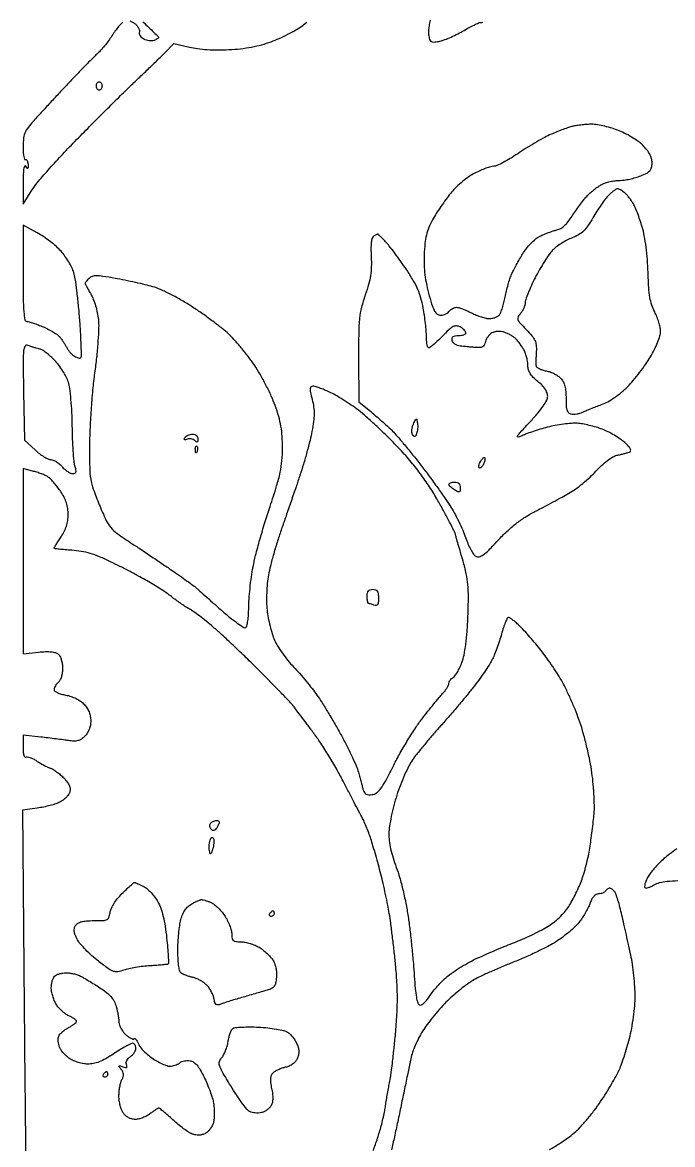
# Model space of a CAD drawing. Extents: x 0 to 102, y 0 to 135.
# Drawn here: x -0.02 to 19.48, y 63.88 to 97.54 of the extents above; entities that cross this region are included whole.
import ezdxf

# ---------------------------------------------------------------- set-up
doc = ezdxf.new("R2010")
doc.units = 0
doc.header["$MEASUREMENT"] = 0

msp = doc.modelspace()

# ---------------------------------------------------------------- linework, layer by layer
for points in [[(2.991815, 97.55049, 0.023385), (2.893444, 97.451959, 0.023355), (2.788161, 97.324686, 0.02049), (2.690236, 97.182603, -0.014226), (2.58851, 97.030975, -0.01172), (2.471739, 96.875056, -0.011891), (2.357722, 96.736919, -0.030656), (2.267236, 96.644552, 0.011955), (2.15893, 96.54196, 0.002257), (1.966584, 96.3491, 0.002411), (1.743966, 96.12168, 0.002209), (1.516918, 95.885405, 0.001623), (1.269171, 95.623604, 0.001041), (0.98323, 95.3182, 0.001046), (0.704497, 95.017992, 0.00196), (0.480568, 94.773885, 0.009401), (0.193351, 94.446139, 0.058894), (0.070905, 94.260519, 0.085348), (0.01655, 94.081767, 0.031239), (0, 93.817142, 0.014741), (0.004765, 93.655556, 0.028116), (0.019692, 93.526524, 0.034393), (0.04101, 93.43947, 0.487831), (0.067038, 93.429846, -0.276063), (0.093584, 93.430241, -0.133105), (0.118443, 93.405227, -0.07408), (0.137807, 93.355266, -0.036687), (0.147893, 93.287856, -0.009607), (0.153287, 93.191585, -0.225766), (0.142762, 93.167189, -0.438046), (0.12405, 93.169186, -0.018728), (0.08215, 93.230267, 0.520642), (0.048546, 93.231845, 0.125311), (0.021848, 93.170144, 0.031815), (0.006015, 93.004749, 0.007443), (0.001295, 92.726187), (0, 92.096274), (0.262215, 92.509744, -0.032889), (0.425148, 92.732775, -0.006425), (0.74936, 93.11033, -0.006797), (1.139597, 93.54118, -0.006248), (1.552365, 93.973673, -0.0018), (1.995438, 94.423207, -0.001431), (2.476947, 94.905465, -0.001446), (2.925822, 95.349896, -0.00363), (3.256395, 95.670616, 0.000985), (3.537008, 95.94, 0.000939), (3.821073, 96.214805, 0.00093), (4.071124, 96.458521, 0.003347), (4.229295, 96.615345), (4.5261, 96.91359), (4.9914, 96.802464, 0.027969), (5.228928, 96.759607, 0.014877), (5.526523, 96.7319, 0.014106), (5.851763, 96.720553, 0.014279), (6.1758, 96.727648, 0.015907), (6.52289, 96.756265, 0.018184), (6.85218, 96.806179, 0.019136), (7.160543, 96.876778, 0.022794), (7.4448, 96.967493, 0.017348), (7.681925, 97.064739, 0.01245), (7.939974, 97.189002, 0.012597), (8.17998, 97.319765, 0.02632), (8.358298, 97.435751, 0.015396), (8.511093, 97.554362, 0.012064)], [(3.593887, 97.559994, -0.004307), (3.772855, 97.393576, -0.006739), (3.923644, 97.247017, -0.002428), (4.050397, 97.11922, -0.196584), (4.0608, 97.093782, -0.210808), (4.052668, 97.075352, -0.035567), (4.021723, 97.050904, -0.033607), (3.978719, 97.025688, -0.02419), (3.927771, 97.003255, -0.081757), (3.86455, 96.990225, -0.042688), (3.78399, 96.99387, -0.040975), (3.699842, 97.012021, -0.049301), (3.62511, 97.042992, -0.056973), (3.563318, 97.085741, -0.069836), (3.517477, 97.138825, -0.083351), (3.493871, 97.193655, -0.152832), (3.496909, 97.241748, 0.147463), (3.500723, 97.293472, 0.061404), (3.477017, 97.36009, 0.053436), (3.431957, 97.430188, 0.046189), (3.371008, 97.492995, 0.052259), (3.296433, 97.544418, 0.048521), (3.210973, 97.58078, 0.051948)], [(12.210741, 97.607953, 0.021052), (12.178321, 97.445026, 0.021518), (12.161121, 97.291122, 0.048881), (12.16456, 97.174249, 0.031569), (12.191234, 97.035719, 0.186456), (12.233507, 96.976757, 0.163641), (12.307859, 96.95732, 0.023045), (12.467501, 96.975727, 0.045316), (12.602098, 97.010302, 0.015467), (12.790069, 97.083847, 0.015232), (12.993684, 97.178301, 0.016989), (13.18374, 97.281828, -0.008711), (13.36089, 97.382162, -0.011554), (13.525637, 97.466846, -0.009), (13.665121, 97.531441, -0.1043), (13.723724, 97.5438, 0.096966), (13.787226, 97.556232, 0.004443)], [(10.503011, 63.703477, 0.004421), (10.566734, 63.880402, 0.004374), (10.632351, 64.073155, 0.005424), (10.68989, 64.2537, 0.010236), (10.743001, 64.440364, 0.007249), (10.795255, 64.651849, 0.00732), (10.839302, 64.855412, 0.01534), (10.866348, 65.0151, -0.005995), (10.889916, 65.172015, -0.003178), (10.922689, 65.365926, -0.003162), (10.958723, 65.563824, -0.004894), (10.992589, 65.7342, 0.017582), (11.029441, 65.947793, 0.003717), (11.077812, 66.32287, 0.003888), (11.12731, 66.758864, 0.003681), (11.170991, 67.203584, 0.008513), (11.213443, 67.779965, 0.013916), (11.227483, 68.269646, 0.014487), (11.214103, 68.745046, 0.010317), (11.172719, 69.276284, 0.003157), (11.128896, 69.693337, 0.002689), (11.07752, 70.132778, 0.00271), (11.02645, 70.532171, 0.007665), (10.985018, 70.8102, 0.007846), (10.938705, 71.066235, 0.004054), (10.873185, 71.384951, 0.004028), (10.800507, 71.711625, 0.006094), (10.731511, 71.9946, 0.003578), (10.65909, 72.268486, 0.002738), (10.576117, 72.566972, 0.002768), (10.495353, 72.845582, 0.006537), (10.431298, 73.0521, 0.01085), (10.36834, 73.232642, 0.008544), (10.292618, 73.425398, 0.008653), (10.21607, 73.60214, 0.021044), (10.151983, 73.7289, -0.005817), (10.072619, 73.874678, -0.001084), (9.930657, 74.144233, -0.001161), (9.766116, 74.460092, -0.001061), (9.597971, 74.7864, 0.011476), (9.406163, 75.140325, 0.007472), (9.169313, 75.540397, 0.007514), (8.926408, 75.923987, 0.014185), (8.717242, 76.2246, 0.001332), (8.525376, 76.482873, 0.001427), (8.336491, 76.734224, 0.00135), (8.172994, 76.949291, 0.006734), (8.0793, 77.068489, 0.019799), (7.96964, 77.193713, 0.002252), (7.70959, 77.465503, 0.002721), (7.39686, 77.78591, 0.002211), (7.058314, 78.125989, 0.003551), (6.695408, 78.482233, 0.003065), (6.309332, 78.851319, 0.003086), (5.955144, 79.181679, 0.008949), (5.704714, 79.404234, 0.007113), (5.497081, 79.577146, 0.007497), (5.28818, 79.741019, 0.00722), (5.104022, 79.876921, 0.033269), (4.9914, 79.946716, -0.019641), (4.889715, 80.005963, -0.007845), (4.755049, 80.09468, -0.007749), (4.612657, 80.194991, -0.009682), (4.4838, 80.29266, 0.015369), (4.337643, 80.400847, 0.006755), (4.137998, 80.535378, 0.006678), (3.922215, 80.672501, 0.008899), (3.7224, 80.790906, 0.005913), (3.499358, 80.914299, 0.002773), (3.208076, 81.068896, 0.002747), (2.900944, 81.227584, 0.003856), (2.624909, 81.365618, 0.015323), (2.296481, 81.514394, 0.026823), (2.015216, 81.614225, 0.029889), (1.747421, 81.67627, 0.026087), (1.461659, 81.709496, -0.005042), (1.258036, 81.724525, -0.00835), (1.086599, 81.741805, -0.002781), (0.941403, 81.759713, -0.377121), (0.9306, 81.771999, -0.137306), (0.936094, 81.791626, -0.002552), (0.992728, 81.88381, -0.006061), (1.061045, 81.990831, -0.003992), (1.1421, 82.112349, 0.033543), (1.235508, 82.272074, 0.03897), (1.301464, 82.435209, 0.039637), (1.340494, 82.60413, 0.036977), (1.3536, 82.7811, 0.03752), (1.340094, 82.960833, 0.041018), (1.299872, 83.131082, 0.039603), (1.230848, 83.297504, 0.030988), (1.131234, 83.465863, 0.012714), (1.036033, 83.598749, 0.012587), (0.93389, 83.727079, 0.012536), (0.838964, 83.834766, 0.046672), (0.771684, 83.89497, 0.047731), (0.697608, 83.939502, 0.015893), (0.581606, 83.990489, 0.015656), (0.448772, 84.039131, 0.01721), (0.31725, 84.077705), (0, 84.159009), (0, 81.382317), (0, 78.605625), (0.463717, 78.653485, -0.016629), (0.676751, 78.668334, -0.033826), (0.844415, 78.663086, -0.04392), (0.971411, 78.639096, -0.104943), (1.055917, 78.594714, -0.104064), (1.106471, 78.530993, -0.042346), (1.147597, 78.427628, -0.038607), (1.175157, 78.302534, -0.034933), (1.1844, 78.1704, -0.034983), (1.175204, 78.03912, -0.037914), (1.14779, 77.913984, -0.041317), (1.107121, 77.810375, -0.105752), (1.0575, 77.7474, 0.045366), (1.008945, 77.699039, 0.040609), (0.967877, 77.64097, 0.042893), (0.939659, 77.582353, 0.090979), (0.9306, 77.532977, 0.232322), (0.953651, 77.486044, 0.052703), (1.031369, 77.438138, 0.042976), (1.144242, 77.395499, 0.026987), (1.28196, 77.36451, -0.0381), (1.438596, 77.325592, -0.035508), (1.591396, 77.262662, -0.036913), (1.726993, 77.182216, -0.053586), (1.83186, 77.090921, -0.046251), (1.915778, 76.981665, -0.045822), (1.978483, 76.858514, -0.046196), (2.017306, 76.727002, -0.048721), (2.0304, 76.592946, -0.046277), (2.018357, 76.463109, -0.045924), (1.982637, 76.337353, -0.047339), (1.925994, 76.223926, -0.056972), (1.851878, 76.130678, -0.047841), (1.748113, 76.045074, -0.082776), (1.646677, 75.998676, -0.073373), (1.527231, 75.984595, -0.030687), (1.365428, 75.999277, 0.00497), (1.211067, 76.02133, 0.001825), (0.992634, 76.049514, 0.001809), (0.753757, 76.078571, 0.00217), (0.52875, 76.104126), (0, 76.161855), (0, 75.807535, 0.018632), (0.005352, 75.663968, 0.050208), (0.023092, 75.563544, 0.105931), (0.05064, 75.511429, 0.372708), (0.085177, 75.505857, -0.180809), (0.133327, 75.515408, -0.043552), (0.213505, 75.495022, -0.039163), (0.307331, 75.45376, -0.030262), (0.402427, 75.395049, 0.017042), (0.504134, 75.328482, 0.013647), (0.617868, 75.26364, 0.013868), (0.726465, 75.209412, 0.033734), (0.809955, 75.177226, -0.061037), (0.893405, 75.139716, -0.021522), (1.002788, 75.06689, -0.020993), (1.11732, 74.975701, -0.02311), (1.220026, 74.877966, -0.027136), (1.32684, 74.753627, -0.064317), (1.388099, 74.648352, -0.086146), (1.410396, 74.551681, -0.090785), (1.398126, 74.455012, -0.078005), (1.359699, 74.378039, -0.038183), (1.289304, 74.293619, -0.036688), (1.200972, 74.215191, -0.043899), (1.107034, 74.155641, -0.039639), (0.986395, 74.104918, -0.014876), (0.810478, 74.052608, -0.014628), (0.614677, 74.006757, -0.017224), (0.426882, 73.97523), (-0.018695, 73.916122), (0.032765, 68.027411, 0.000344), (0.055188, 65.648811, 0.000392), (0.080011, 63.371484, 0.000355)], [(19.607079, 72.7544, 0.00906), (19.393187, 72.597932, 0.015949), (19.223132, 72.459967, 0.019136), (19.075026, 72.321507, 0.0162), (18.929175, 72.164436, 0.016505), (18.805544, 72.012479, 0.043206), (18.730443, 71.893647, 0.022653), (18.684021, 71.792945, 0.032577), (18.653004, 71.699822, 0.033995), (18.638599, 71.62428, 0.230418), (18.650665, 71.589335, 0.234219), (18.684695, 71.577859, 0.038785), (18.754359, 71.592884, 0.035606), (18.840009, 71.625234, 0.024626), (18.931853, 71.673231, -0.072421), (19.092541, 71.738572, -0.032827), (19.316682, 71.778432, -0.021836), (19.635129, 71.799703, -0.00683)], [(15.794351, 63.728376, 0.01045), (16.076836, 63.902998, 0.010572), (16.338276, 64.080217, 0.022605), (16.530602, 64.230117, 0.028319), (16.708398, 64.400422, 0.012565), (16.923919, 64.643606, 0.012391), (17.139855, 64.913242, 0.016351), (17.322219, 65.16989, 0.006426), (17.486843, 65.425474, 0.005952), (17.649191, 65.69178, 0.005948), (17.788034, 65.932223, 0.019786), (17.871018, 66.0947, 0.021842), (17.938985, 66.260538, 0.007164), (18.024773, 66.510214, 0.007121), (18.112175, 66.790388, 0.007994), (18.188084, 67.062383, 0.018395), (18.254522, 67.360348, 0.012426), (18.309226, 67.704247, 0.012499), (18.346201, 68.04558, 0.020729), (18.3582, 68.334883, 0.016611), (18.348808, 68.617523, 0.009828), (18.319789, 68.953753, 0.009828), (18.277581, 69.28856, 0.016621), (18.227439, 69.566799, 0.000923), (18.167627, 69.842832, 0.000552), (18.095551, 70.170794, 0.000552), (18.023069, 70.497161, 0.00096), (17.962081, 70.7679, 0.008767), (17.90444, 71.002407, 0.011047), (17.842524, 71.217205, 0.009284), (17.783658, 71.394066, 0.082164), (17.744084, 71.46585, 0.036649), (17.707057, 71.506315, 0.037674), (17.66484, 71.540536, 0.040472), (17.623831, 71.564287, 0.111471), (17.591434, 71.5716, 0.100231), (17.561106, 71.565459, 0.052176), (17.527168, 71.546749, 0.04891), (17.495036, 71.519361, 0.053459), (17.4699, 71.487, -0.107206), (17.438626, 71.454565, -0.051069), (17.387168, 71.427251, -0.047325), (17.325208, 71.40867, -0.049233), (17.261683, 71.4024, 0.123485), (17.189764, 71.384363, 0.082509), (17.122182, 71.332334, 0.065122), (17.062068, 71.248128, 0.038646), (17.012529, 71.134981, -0.029514), (16.961446, 71.012259, -0.014609), (16.883099, 70.862743, -0.014445), (16.792539, 70.711929, -0.02049), (16.702825, 70.58374, -0.033898), (16.589486, 70.454351, -0.014685), (16.422597, 70.297537, -0.014453), (16.234683, 70.140535, -0.018611), (16.052851, 70.007988, -0.025571), (15.827078, 69.872178, -0.008969), (15.489951, 69.699876, -0.008878), (15.111745, 69.523307, -0.010272), (14.745329, 69.369043, 0.005051), (14.386073, 69.22219, 0.005031), (14.029379, 69.067921, 0.004935), (13.720441, 68.926932, 0.019643), (13.535413, 68.831242, 0.02559), (13.377077, 68.730259, 0.010718), (13.174195, 68.579097, 0.010571), (12.963612, 68.407789, 0.013506), (12.777407, 68.240792, 0.017173), (12.593444, 68.054228, 0.010524), (12.389044, 67.822577, 0.010546), (12.196143, 67.584445, 0.018443), (12.048083, 67.378307, 0.017516), (11.924984, 67.177958, 0.01494), (11.809144, 66.958703, 0.015196), (11.715768, 66.752818, 0.040701), (11.666066, 66.599791, 0.005336), (11.623241, 66.410077, 0.000745), (11.539412, 66.016491, 0.000852), (11.441656, 65.550209, 0.000723), (11.339959, 65.0574, -0.001879), (11.237535, 64.566804, -0.002273), (11.137599, 64.107227, -0.001926), (11.050238, 63.721121, -0.015552)]]:
    msp.add_lwpolyline(points, format="xyb")
for points in [[(2.2842, 95.7672, -0.148195), (2.316463, 95.757423, -0.098894), (2.343949, 95.729923, -0.082425), (2.362481, 95.688814, -0.064853), (2.3688, 95.6403, -0.064853), (2.362481, 95.591786, -0.082425), (2.343949, 95.550677, -0.098894), (2.316463, 95.523177, -0.148195), (2.2842, 95.5134, -0.148195), (2.251937, 95.523177, -0.098894), (2.224451, 95.550677, -0.082425), (2.205919, 95.591786, -0.064853), (2.1996, 95.6403, -0.064853), (2.205919, 95.688814, -0.082425), (2.224451, 95.729923, -0.098894), (2.251937, 95.757423, -0.148195)], [(17.022576, 94.48954, 0.014468), (16.883818, 94.481692, 0.00978), (16.726206, 94.465082, 0.009859), (16.574365, 94.443023, 0.019313), (16.4547, 94.41844, 0.021976), (16.329301, 94.381678, 0.008052), (16.15542, 94.319146, 0.007964), (15.967327, 94.244618, 0.009457), (15.792276, 94.1681, 0.01774), (15.597213, 94.069876, 0.00752), (15.342571, 93.925092, 0.007429), (15.075076, 93.76223, 0.009646), (14.835179, 93.6047, -0.013024), (14.612964, 93.460919, -0.016186), (14.398861, 93.339503, -0.014541), (14.215085, 93.249724, -0.106739), (14.12004, 93.2292, 0.070553), (14.030698, 93.21653, 0.016111), (13.885116, 93.169259, 0.016356), (13.719334, 93.103256, 0.015276), (13.554338, 93.025145, 0.03338), (13.379601, 92.920536, 0.019284), (13.18369, 92.773226, 0.019212), (12.997671, 92.609509, 0.030379), (12.85291, 92.454095, 0.01267), (12.719747, 92.283871, 0.007468), (12.568953, 92.074234, 0.007468), (12.424485, 91.860183, 0.012668), (12.310881, 91.676307, 0.027485), (12.192256, 91.444582, 0.038038), (12.113945, 91.224698, 0.03415), (12.0645, 90.978026, 0.017077), (12.034173, 90.661107, 0.019017), (12.026881, 90.347125, 0.022259), (12.044546, 90.049676, 0.021668), (12.089223, 89.748273, 0.016413), (12.163274, 89.4222, 0.010151), (12.254624, 89.100205, 0.042611), (12.329517, 88.91373, 0.079214), (12.40567, 88.80822, 0.160648), (12.495974, 88.762467, 0.075584), (12.56773, 88.762504, 0.053911), (12.645519, 88.783123, 0.053797), (12.717297, 88.819974, 0.074202), (12.771212, 88.868217, -0.04805), (12.821666, 88.918335, -0.041459), (12.883209, 88.960724, -0.043513), (12.946039, 88.989791, -0.086802), (12.999829, 88.9992, -0.075421), (13.066126, 88.989142, -0.014347), (13.181942, 88.949497, -0.015015), (13.31563, 88.894774, -0.013298), (13.4514, 88.83, 0.021893), (13.593386, 88.765232, 0.019628), (13.74571, 88.710502, 0.020079), (13.886354, 88.672254, 0.056403), (13.987571, 88.6608, 0.04934), (14.072822, 88.669233, 0.041825), (14.159834, 88.694329, 0.043753), (14.235764, 88.731181, 0.084895), (14.286811, 88.774942, 0.078117), (14.328416, 88.844853, 0.016375), (14.377151, 88.979137, 0.016797), (14.423825, 89.140356, 0.0152), (14.461326, 89.30979, -0.012061), (14.499815, 89.489013, -0.009716), (14.549535, 89.679676, -0.009846), (14.602368, 89.854037, -0.024709), (14.649573, 89.978198, -0.014656), (14.70697, 90.099477, -0.0056), (14.793663, 90.264968, -0.00554), (14.891871, 90.442695, -0.00677), (14.987782, 90.6066, -0.032258), (15.096292, 90.762691, -0.025515), (15.232346, 90.916884, -0.026164), (15.373937, 91.047335, -0.056552), (15.497715, 91.128284, -0.015693), (15.621983, 91.186001, -0.011312), (15.763921, 91.242825, -0.011443), (15.901482, 91.290759, -0.024182), (16.010498, 91.320233, 0.078419), (16.12524, 91.365031, 0.051063), (16.240345, 91.449091, 0.043104), (16.354132, 91.570786, 0.027764), (16.464853, 91.729149, -0.012324), (16.565987, 91.88375, -0.008705), (16.686812, 92.052511, -0.008793), (16.808028, 92.209879, -0.018278), (16.909055, 92.327303, -0.022009), (17.010903, 92.428007, -0.015645), (17.133264, 92.532004, -0.015837), (17.256525, 92.624064, -0.03211), (17.359949, 92.686853, -0.041901), (17.468935, 92.732633, -0.02281), (17.609001, 92.771142, -0.022577), (17.755978, 92.797515, -0.033112), (17.886987, 92.8062, 0.034752), (18.02572, 92.815854, 0.017746), (18.197773, 92.846175, 0.017544), (18.373666, 92.890155, 0.025134), (18.525688, 92.942286, 0.022175), (18.710347, 93.025849, 0.096109), (18.804853, 93.099336, 0.127649), (18.851026, 93.191527, 0.052647), (18.8658, 93.331446, 0.065275), (18.848837, 93.460827, 0.055054), (18.798763, 93.589652, 0.04731), (18.713508, 93.721129, 0.029279), (18.59085, 93.858641, 0.041625), (18.450788, 93.976778, 0.019727), (18.25284, 94.105913, 0.019397), (18.033874, 94.225477, 0.025964), (17.826276, 94.315481, 0.019524), (17.615787, 94.384799, 0.016454), (17.38822, 94.441982, 0.016769), (17.176944, 94.480372, 0.043471)], [(17.830585, 92.5524, 0.139742), (17.791169, 92.541164, 0.019704), (17.720493, 92.493353, 0.021207), (17.639557, 92.428359, 0.016603), (17.557297, 92.351388, 0.033198), (17.462277, 92.242836, 0.011183), (17.338232, 92.072809, 0.011069), (17.20905, 91.878102, 0.012461), (17.093816, 91.685307, -0.019671), (16.94273, 91.440609, -0.052861), (16.811403, 91.28409, -0.062729), (16.664194, 91.174079, -0.037937), (16.467063, 91.081118, 0.029445), (16.311555, 91.010984, 0.020733), (16.145402, 90.914964, 0.021001), (15.993612, 90.809445, 0.040647), (15.883597, 90.710848, 0.037314), (15.77919, 90.58285, 0.011242), (15.639972, 90.373641, 0.011198), (15.493879, 90.131176, 0.011943), (15.362021, 89.8875, 0.01015), (15.246203, 89.648845, 0.012492), (15.148333, 89.421513, 0.010948), (15.07558, 89.228024, 0.084001), (15.059213, 89.132761, -0.068606), (15.048878, 89.05918, -0.03571), (15.01722, 88.971889, -0.0347), (14.971207, 88.885351, -0.044405), (14.916836, 88.813355, 0.065236), (14.846676, 88.711954, 0.209573), (14.841716, 88.63183, 0.097011), (14.900235, 88.535252, 0.008829), (15.094212, 88.329454, -0.019325), (15.264316, 88.141221, -0.066767), (15.351828, 88.002525, -0.082539), (15.389928, 87.86204, -0.040351), (15.393551, 87.67596, 0.004989), (15.386761, 87.543501, 0.005538), (15.382899, 87.41546, 0.005151), (15.381939, 87.306227, 0.028506), (15.385375, 87.247583, 0.199035), (15.409299, 87.204656, 0.048043), (15.479081, 87.159592, 0.041944), (15.575651, 87.119495, 0.031077), (15.68777, 87.091156, -0.040211), (15.810279, 87.0578, -0.030567), (15.938099, 87.002653, -0.031298), (16.052251, 86.935614, -0.06087), (16.13192, 86.866416, -0.071303), (16.200864, 86.763816, -0.050073), (16.248545, 86.632882, -0.040451), (16.276511, 86.468302, -0.021868), (16.2855, 86.262867, 0.013312), (16.291662, 86.031451, 0.069375), (16.315928, 85.906473, 0.138869), (16.364533, 85.836375, 0.124815), (16.44467, 85.798629, 0.057722), (16.518562, 85.792962, 0.030924), (16.609732, 85.802165, 0.03034), (16.702787, 85.823277, 0.041354), (16.78307, 85.854085, -0.01347), (16.877777, 85.896622, -0.004014), (17.024564, 85.956474, -0.004022), (17.190577, 86.021075, -0.004338), (17.353492, 86.081353, 0.040552), (17.53758, 86.165059, 0.023794), (17.743326, 86.292736, 0.022868), (17.948309, 86.448147, 0.025346), (18.130991, 86.616673, 0.019337), (18.300718, 86.80393, 0.010944), (18.492284, 87.042883, 0.010913), (18.675146, 87.2926, 0.017611), (18.81845, 87.513723, 0.019603), (18.936143, 87.728853, 0.021334), (19.033074, 87.946644, 0.02227), (19.10008, 88.141288, 0.071876), (19.1196, 88.276376, 0.049653), (19.107388, 88.399044, 0.022701), (19.068495, 88.555373, 0.022217), (19.012238, 88.717673, 0.028487), (18.945625, 88.861006, -0.044981), (18.858883, 89.064971, -0.036457), (18.802504, 89.296035, -0.02571), (18.767437, 89.59954, -0.00869), (18.746862, 90.044153, 0.012439), (18.726342, 90.425633, 0.012463), (18.686883, 90.805373, 0.013156), (18.633484, 91.14763, 0.027331), (18.570391, 91.4103, 0.010676), (18.502771, 91.620148, 0.010092), (18.425052, 91.830921, 0.0101), (18.348735, 92.014674, 0.034406), (18.288623, 92.1294, 0.018355), (18.229457, 92.218125, 0.014448), (18.159198, 92.309836, 0.014685), (18.088867, 92.391334, 0.034596), (18.0307, 92.44665, 0.025069), (17.97645, 92.487125, 0.026184), (17.919183, 92.521336, 0.027038), (17.866872, 92.545458, 0.094787)], [(0.427531, 91.230469), (0, 91.46316), (0, 90.01968, 0.002934), (0.00446, 89.259642, 0.01714), (0.022852, 88.860206, 0.02696), (0.054283, 88.627398, 0.360133), (0.116146, 88.5762, -0.070718), (0.182842, 88.566719, -0.011078), (0.30988, 88.526787, -0.012128), (0.45846, 88.472388, -0.010313), (0.612569, 88.407985, -0.017042), (0.766485, 88.33353, -0.017191), (0.914518, 88.248967, -0.017268), (1.038091, 88.166598, -0.063991), (1.106471, 88.102862, -0.018703), (1.156337, 88.037986, -0.010346), (1.212539, 87.955346, -0.010305), (1.266098, 87.869139, -0.016316), (1.307997, 87.792931, 0.037539), (1.352158, 87.720105, 0.025657), (1.412376, 87.644322, 0.02593), (1.478365, 87.576893, 0.046575), (1.539892, 87.529996, 0.037577), (1.598623, 87.499192, 0.050019), (1.656023, 87.480932, 0.059903), (1.704024, 87.476679, 0.190793), (1.733028, 87.489228, 0.203647), (1.750997, 87.533752, 0.00259), (1.74374, 87.844112, 0.007055), (1.728246, 88.207002, 0.004506), (1.700487, 88.628335, 0.005926), (1.662176, 89.069333, 0.00663), (1.614617, 89.493074, 0.006149), (1.564928, 89.852633, 0.034734), (1.522871, 90.041538, 0.041566), (1.465778, 90.188047, 0.020873), (1.371125, 90.362797, 0.02057), (1.257516, 90.536472, 0.028581), (1.141001, 90.681277, 0.029246), (1.000808, 90.819302, 0.01578), (0.813469, 90.973158, 0.015668), (0.612088, 91.118356, 0.023735)], [(10.635026, 91.197505, 0.102356), (10.623788, 91.19431, 0.006), (10.592302, 91.177396, 0.008874), (10.555154, 91.155993, 0.006406), (10.514474, 91.130869, 0.183734), (10.470117, 91.071456, 0.040297), (10.444678, 90.944227, 0.030433), (10.434427, 90.761181, 0.012388), (10.441832, 90.511726, -0.020606), (10.445815, 90.210984, -0.031516), (10.422129, 89.951337, -0.029987), (10.364823, 89.687577, -0.016521), (10.265058, 89.372812, 0.022523), (10.151419, 88.99875, 0.036107), (10.09247, 88.670542, 0.023146), (10.067392, 88.247752, 0.0044), (10.064183, 87.4764), (10.070266, 86.1651), (10.428383, 85.869341, -0.005256), (10.584573, 85.737562, -0.003669), (10.758058, 85.585807, -0.003702), (10.922263, 85.437841, -0.007673), (11.047794, 85.319441, -0.020694), (11.185416, 85.174033, -0.004719), (11.405644, 84.916293, -0.004874), (11.654036, 84.614037, -0.004727), (11.899082, 84.3039, -0.004651), (12.147761, 83.976734, -0.00383), (12.407118, 83.623231, -0.003869), (12.640255, 83.294986, -0.010283), (12.800064, 83.05593, -0.017122), (12.930929, 82.834848, -0.011212), (13.067107, 82.571863, -0.011283), (13.188384, 82.309373, -0.021169), (13.27244, 82.09131, 0.020527), (13.345037, 81.902254, 0.023931), (13.429679, 81.729478, 0.023885), (13.51409, 81.592154, 0.115937), (13.58109, 81.530848, 0.19122), (13.681369, 81.5175, 0.094574), (13.799791, 81.572405, 0.042751), (13.965689, 81.714474, 0.007765), (14.245526, 82.007934, -0.017983), (14.513352, 82.277549, -0.022638), (14.780771, 82.506241, -0.023588), (15.057933, 82.702049, -0.022924), (15.3549, 82.872891, 0.002413), (15.612883, 83.00754, 0.001753), (15.898735, 83.159779, 0.00177), (16.169016, 83.306179, 0.003879), (16.374653, 83.420588, 0.027884), (16.565888, 83.543495, 0.014852), (16.788735, 83.715267, 0.01474), (17.006635, 83.90479, 0.022178), (17.183902, 84.083586, -0.02126), (17.353941, 84.255721, -0.025574), (17.528229, 84.401889, -0.02776), (17.689115, 84.509899, -0.079695), (17.813849, 84.559239, 0.004058), (17.917959, 84.583147, 0.003643), (18.025487, 84.60959, 0.003652), (18.12163, 84.634727, 0.011444), (18.185711, 84.653565, 0.21225), (18.224486, 84.688063, 0.224235), (18.223686, 84.738845, 0.076271), (18.168994, 84.817234, 0.014445), (18.044771, 84.940242, 0.035355), (17.914178, 85.046045, 0.018342), (17.7378, 85.159985, 0.018145), (17.547175, 85.264269, 0.026249), (17.37126, 85.341108, 0.018984), (17.189346, 85.401668, 0.013316), (16.980496, 85.456506, 0.013459), (16.777401, 85.498358, 0.02718), (16.615285, 85.518229, 0.035361), (16.44486, 85.517705, 0.014099), (16.212305, 85.493909, 0.01387), (15.961971, 85.45405, 0.016979), (15.730736, 85.40244, 0.010065), (15.50605, 85.339365, 0.008996), (15.275448, 85.265039, 0.009062), (15.070695, 85.190782, 0.027562), (14.935651, 85.130289, -0.10001), (14.850876, 85.106196, -0.615852), (14.833263, 85.135292, -0.044368), (14.928346, 85.260807, -0.003647), (15.20685, 85.563209, 0.012293), (15.436963, 85.821903, 0.025261), (15.601415, 86.037381, 0.030987), (15.705964, 86.212021, 0.119939), (15.7356, 86.333789, 0.091842), (15.716524, 86.436763, 0.056282), (15.659472, 86.546675, 0.046791), (15.566602, 86.660411, 0.029778), (15.439502, 86.774843, -0.028329), (15.302588, 86.897395, -0.056268), (15.212093, 87.011238, -0.068963), (15.160914, 87.125377, -0.071068), (15.143402, 87.247951, 0.039546), (15.134905, 87.355202, 0.022663), (15.108668, 87.482393, 0.022531), (15.070467, 87.608654, 0.034612), (15.025161, 87.713451, 0.024703), (14.968458, 87.810976, 0.017347), (14.895621, 87.915027, 0.017553), (14.818745, 88.009992, 0.034673), (14.750211, 88.078587, 0.039341), (14.67489, 88.134421, 0.023324), (14.577406, 88.189284, 0.023251), (14.474402, 88.235218, 0.036697), (14.382, 88.263763, 0.052904), (14.290869, 88.274802, 0.042177), (14.192038, 88.267926, 0.043593), (14.1006, 88.245463, 0.078156), (14.03232, 88.209566, 0.055174), (13.976964, 88.15797, 0.036094), (13.924936, 88.087821, 0.036141), (13.88364, 88.011091, 0.056191), (13.860797, 87.939591, -0.081974), (13.830975, 87.860494, -0.14315), (13.780709, 87.812498, -0.106051), (13.700774, 87.790666, -0.033243), (13.575977, 87.792058, -0.002057), (13.464364, 87.8012, -0.001371), (13.336561, 87.812551, -0.00138), (13.212651, 87.824244, -0.002705), (13.114082, 87.834358, -0.059717), (13.029038, 87.853998, -0.068735), (12.95535, 87.892689, -0.077068), (12.90174, 87.945152, -0.113641), (12.875229, 88.00515, -0.088248), (12.874273, 88.074831, -0.188347), (12.901276, 88.120429, -0.131297), (12.960968, 88.145857, -0.035417), (13.064497, 88.1532, 0.035676), (13.147877, 88.159157, 0.054069), (13.21825, 88.177177, 0.070704), (13.266507, 88.203532, 0.236714), (13.2822, 88.234823, 0.152421), (13.270422, 88.272563, 0.044596), (13.231081, 88.319828, 0.040288), (13.17478, 88.367925, 0.033774), (13.108177, 88.409581, 0.105073), (12.999894, 88.440955, 0.141899), (12.900683, 88.419885, 0.068364), (12.778925, 88.331536, 0.010639), (12.568132, 88.120702, -0.013094), (12.424047, 87.977997, -0.021635), (12.294309, 87.866226, -0.017295), (12.186919, 87.787384, -0.36053), (12.149956, 87.790844, -0.140863), (12.12961, 87.827604, -0.019258), (12.113121, 87.914694, -0.020889), (12.101616, 88.021974, -0.016267), (12.0978, 88.13922, 0.020982), (12.091483, 88.289698, 0.007083), (12.06999, 88.508124, 0.007031), (12.039372, 88.749229, 0.00801), (12.003127, 88.979093, 0.026056), (11.935618, 89.274714, 0.033969), (11.841912, 89.535852, 0.030097), (11.704335, 89.804948, 0.015081), (11.500391, 90.128123, 0.006335), (11.328039, 90.376954, 0.006137), (11.147634, 90.624011, 0.006076), (10.983628, 90.837465, 0.022425), (10.872541, 90.96615, 0.004025), (10.787012, 91.055236, 0.006364), (10.712108, 91.130079, 0.002073), (10.646636, 91.193326, 0.212338)], [(2.762169, 89.865493, 0.00635), (2.391104, 89.927607, 0.037847), (2.195504, 89.942796, 0.078729), (2.072058, 89.92347, 0.118797), (1.979619, 89.866934, 0.012313), (1.934261, 89.819285, 0.016839), (1.895986, 89.77407, 0.013646), (1.866934, 89.735173, 0.154773), (1.8612, 89.717093, 0.119961), (1.866414, 89.695673, 0.003122), (1.912558, 89.607856, 0.006424), (1.969041, 89.505173, 0.004326), (2.036037, 89.389345, -0.041666), (2.106494, 89.243398, -0.01993), (2.173347, 89.046049, -0.019602), (2.227155, 88.833162, -0.026387), (2.25796, 88.636796, -0.033544), (2.266834, 88.388898, -0.009081), (2.247409, 87.996354, -0.009037), (2.208651, 87.545093, -0.008614), (2.153109, 87.088236, 0.010385), (2.094374, 86.590402, 0.006125), (2.043883, 85.993708, 0.006126), (2.008044, 85.396244, 0.01043), (1.994636, 84.8961, 0.005555), (1.998234, 84.199583, 0.035414), (2.028953, 83.847691, 0.045519), (2.106949, 83.540759, 0.012696), (2.2842, 83.0772, 0.011392), (2.485973, 82.617233, 0.065491), (2.628543, 82.393312, 0.063547), (2.825835, 82.210943, 0.010365), (3.2571, 81.916873, -0.001992), (3.558745, 81.718504, -0.001284), (3.906769, 81.486355, -0.001291), (4.245964, 81.257561, -0.002433), (4.518338, 81.070873, -0.002204), (4.748914, 80.909671, -0.002881), (4.958228, 80.760142, -0.002128), (5.132319, 80.633123, -0.026795), (5.195138, 80.58147, 0.003375), (5.257915, 80.524722, 0.000194), (5.451922, 80.351851, 0.000296), (5.683084, 80.146278, 0.000217), (5.939597, 79.918631, 0.010664), (6.195908, 79.700946, 0.016756), (6.426035, 79.526275, 0.010987), (6.61984, 79.395451, 0.289009), (6.679847, 79.394904, 0.201173), (6.714411, 79.443301, 0.018708), (6.742105, 79.590703, 0.021741), (6.761583, 79.775823, 0.01534), (6.768, 79.984947, -0.018139), (6.777232, 80.239354, -0.008532), (6.806679, 80.567085, -0.008442), (6.849232, 80.909743, -0.011758), (6.899672, 81.214628, -0.015614), (6.975882, 81.557533, -0.005904), (7.102921, 82.031786, -0.005841), (7.253323, 82.544741, -0.007091), (7.406681, 83.021723, 0.006592), (7.605715, 83.638657, 0.022222), (7.712387, 84.04879, 0.030038), (7.76495, 84.396665, 0.022252), (7.782608, 84.785308, 0.017317), (7.770957, 85.130688, 0.026291), (7.734727, 85.428841, 0.026186), (7.667271, 85.722414, 0.016996), (7.56028, 86.053902, 0.020749), (7.446184, 86.333309, 0.011523), (7.285325, 86.664433, 0.011477), (7.106744, 86.992712, 0.018162), (6.937298, 87.264494, 0.013764), (6.756992, 87.516344, 0.010387), (6.545753, 87.783174, 0.010522), (6.336636, 88.025755, 0.023802), (6.166168, 88.198042, 0.018605), (5.974566, 88.361371, 0.006857), (5.692852, 88.577757, 0.006785), (5.378488, 88.805861, 0.008104), (5.075954, 89.011917, 0.01481), (4.766501, 89.202541, 0.012839), (4.431389, 89.384228, 0.01302), (4.119312, 89.533094, 0.036468), (3.891554, 89.615241, 0.009549), (3.666513, 89.6737, 0.004249), (3.36788, 89.742539, 0.004204), (3.050468, 89.810077, 0.005672)], [(0.14234, 87.857463, 0.363573), (0.059376, 87.831738, 0.121026), (0.014693, 87.702054, 0.025582), (0.001827, 87.378786, 0.001768), (0.01544, 86.46574), (0.0423, 85.009595), (0.358308, 84.720198, 0.022328), (0.490678, 84.609421, 0.025354), (0.627074, 84.515811, 0.025735), (0.749551, 84.449009, 0.112436), (0.829501, 84.4308, -0.100632), (0.901955, 84.416069, -0.039149), (0.993121, 84.368672, -0.036763), (1.086757, 84.30023, -0.037622), (1.168584, 84.2193, 0.033362), (1.249037, 84.138364, 0.034621), (1.338597, 84.069928, 0.036885), (1.423979, 84.022221, 0.109382), (1.489112, 84.0078, 0.093329), (1.553328, 84.019892, 0.233601), (1.584622, 84.054193, 0.122629), (1.587001, 84.119201, 0.020785), (1.556167, 84.24045, -0.049573), (1.52843, 84.3835, -0.006603), (1.504044, 84.690548, -0.00759), (1.485415, 85.056445, -0.00631), (1.476427, 85.446, 0.009701), (1.464564, 85.843289, 0.010255), (1.437367, 86.232516, 0.009932), (1.400435, 86.566491, 0.045119), (1.357732, 86.7573, 0.040589), (1.295042, 86.909167, 0.021297), (1.194288, 87.087111, 0.021043), (1.074818, 87.261787, 0.030211), (0.953732, 87.404859, 0.021771), (0.827315, 87.526099, 0.02233), (0.691863, 87.63481, 0.022764), (0.566339, 87.718154, 0.081627), (0.477181, 87.75353, -0.013144), (0.396665, 87.773329, -0.008391), (0.304126, 87.800359, -0.00843), (0.214239, 87.82993, -0.015519)], [(8.68922, 86.6304, 0.192787), (8.635542, 86.608904, 0.193534), (8.611648, 86.556342, 0.064453), (8.620649, 86.449965, 0.008878), (8.671607, 86.233208, -0.027076), (8.715828, 86.00875, -0.03663), (8.729698, 85.802507, -0.031496), (8.713894, 85.573988, -0.014067), (8.665791, 85.276205, -0.013695), (8.607122, 85.008409, -0.006092), (8.515875, 84.65872, -0.006025), (8.410252, 84.290687, -0.008105), (8.305225, 83.960246, -0.001129), (8.186712, 83.60992, -0.000605), (8.038823, 83.177706, -0.000602), (7.886837, 82.736988, -0.000941), (7.754864, 82.3581, 0.00836), (7.634178, 81.994328, 0.006796), (7.516724, 81.600765, 0.006875), (7.418408, 81.235134, 0.017725), (7.360483, 80.967937, 0.020584), (7.325999, 80.717573, 0.014288), (7.306836, 80.432576, 0.014378), (7.304072, 80.150712, 0.02297), (7.319683, 79.910437, 0.019504), (7.353547, 79.68609, 0.01361), (7.408419, 79.436062, 0.013753), (7.474265, 79.198846, 0.027549), (7.541556, 79.0164, 0.035962), (7.633171, 78.840563, 0.016163), (7.776946, 78.623274, 0.015904), (7.944307, 78.402514, 0.020866), (8.111528, 78.2127, -0.010677), (8.288399, 78.019993, -0.00689), (8.485322, 77.7897, -0.006926), (8.671721, 77.559108, -0.012961), (8.814989, 77.3667, -0.013191), (8.959157, 77.150324, -0.004747), (9.153151, 76.835231, -0.004705), (9.359294, 76.485777, -0.005566), (9.547369, 76.151444, -0.008792), (9.72019, 75.822466, -0.008917), (9.880498, 75.489146, -0.008747), (10.00962, 75.194453, -0.035743), (10.071788, 75.009344, 0.001197), (10.109619, 74.864186, 0.001152), (10.14863, 74.717332, 0.001138), (10.183606, 74.588056, 0.004188), (10.206598, 74.506531, 0.090243), (10.240091, 74.439478, 0.119875), (10.292523, 74.396299, 0.097692), (10.367628, 74.376676, 0.044987), (10.469085, 74.379631, 0.132594), (10.602072, 74.433163, 0.072809), (10.72626, 74.558925, 0.035636), (10.875954, 74.796371, 0.006367), (11.117473, 75.261964, -0.011748), (11.313061, 75.629287, -0.008766), (11.54521, 76.025219, -0.008872), (11.777277, 76.390817, -0.019878), (11.969169, 76.657864, -0.002828), (12.144543, 76.879912, -0.002794), (12.323115, 77.100856, -0.002743), (12.481598, 77.292563, -0.010766), (12.582519, 77.408136, 0.022102), (12.656045, 77.496291, 0.025159), (12.718176, 77.58698, 0.025491), (12.762545, 77.668316, 0.112574), (12.7746, 77.721182, -0.10108), (12.783644, 77.765462, -0.055473), (12.810953, 77.813854, -0.052031), (12.851022, 77.858755, -0.057071), (12.898356, 77.89285, 0.108435), (12.955076, 77.943226, 0.023655), (13.027272, 78.053123, 0.023588), (13.100242, 78.190998, 0.020698), (13.163432, 78.341204, 0.041188), (13.226605, 78.565538, 0.015904), (13.278257, 78.884877, 0.013774), (13.318039, 79.277381, 0.008786), (13.34367, 79.7355, 0.007255), (13.357291, 80.307543, 0.024271), (13.342577, 80.682393, 0.0307), (13.294025, 81.005505, 0.017961), (13.198508, 81.3852, -0.000061), (13.124464, 81.640533, -0.000071), (13.054216, 81.883018, -0.000063), (12.994858, 82.088121, -0.000434), (12.9658, 82.1889, 0.045671), (12.924797, 82.294261, 0.003843), (12.792473, 82.554698, 0.005084), (12.628789, 82.863097, 0.003908), (12.444036, 83.19657, 0.015565), (12.189911, 83.615868, 0.016063), (11.912722, 84.014054, 0.015731), (11.604933, 84.401192, 0.013657), (11.258992, 84.787383, 0.00827), (10.950588, 85.102691, 0.006874), (10.612545, 85.427982, 0.00695), (10.29465, 85.717392, 0.018612), (10.05802, 85.911664, 0.012729), (9.842916, 86.066771, 0.009804), (9.600806, 86.22528, 0.009933), (9.368552, 86.364563, 0.023222), (9.188319, 86.457, 0.010713), (9.033903, 86.523388, 0.012559), (8.884696, 86.579464, 0.011532), (8.756948, 86.62057, 0.072188)], [(11.82954, 85.523674, -0.035326), (11.8363, 85.446632, -0.024639), (11.833475, 85.359391, -0.024952), (11.822386, 85.275575, -0.046278), (11.803839, 85.209568, -0.027686), (11.773549, 85.142061, -0.219253), (11.747214, 85.121537, -0.277481), (11.718899, 85.130639, -0.041239), (11.681758, 85.180942, -0.11157), (11.662149, 85.237939, -0.04773), (11.661035, 85.318957, -0.04404), (11.676477, 85.409097, -0.044169), (11.707459, 85.495047, -0.004828), (11.769666, 85.625855, -0.225435), (11.792127, 85.643789, -0.423749), (11.809996, 85.632303, -0.009935)], [(5.080993, 85.1922, -0.076146), (5.14735, 85.182035, -0.104202), (5.199902, 85.152526, -0.11262), (5.233358, 85.106369, -0.101066), (5.2452, 85.04838, -0.031171), (5.241065, 84.982115, -0.247448), (5.22405, 84.95776, -0.284238), (5.196431, 84.959919, -0.038396), (5.150291, 84.999469, 0.084949), (5.104281, 85.032032, 0.062585), (5.044936, 85.051792, 0.061964), (4.981875, 85.05638, 0.078982), (4.924913, 85.044312, -0.03087), (4.869939, 85.027024, -0.217741), (4.843081, 85.032073, -0.334052), (4.836411, 85.052798, -0.055098), (4.855615, 85.093223, -0.098867), (4.890987, 85.131142, -0.052356), (4.947053, 85.163126, -0.049205), (5.013644, 85.184859, -0.054339)], [(5.211713, 84.830888, -0.126455), (5.228061, 84.803229, -0.060344), (5.234758, 84.762172, -0.05415), (5.231592, 84.715003, -0.051402), (5.218391, 84.668737, -0.054073), (5.199648, 84.633487, -0.470617), (5.18423, 84.632028, -0.168741), (5.172274, 84.656711, -0.018894), (5.167279, 84.71985, -0.028489), (5.168209, 84.778747, -0.077125), (5.177576, 84.819354, -0.208169), (5.193197, 84.834797, -0.296942)], [(13.840946, 84.492454, -0.177582), (13.85188, 84.468856, -0.043102), (13.851716, 84.425181, -0.038881), (13.842713, 84.371973, -0.030275), (13.82504, 84.316009, -0.045871), (13.798819, 84.262828, -0.052368), (13.7643, 84.217834, -0.059778), (13.727117, 84.186999, -0.144219), (13.693172, 84.177, -0.301931), (13.671206, 84.191595, -0.122555), (13.66543, 84.228808, -0.067322), (13.678414, 84.28571, -0.033165), (13.709078, 84.353446, -0.024012), (13.747978, 84.418427, -0.04293), (13.786767, 84.467063, -0.059538), (13.82003, 84.494675, -0.353534)], [(12.9438, 83.754, -0.072291), (13.017781, 83.743248, -0.125363), (13.070789, 83.71161, -0.124981), (13.102304, 83.658388, -0.071607), (13.113, 83.584083, -0.029797), (13.107484, 83.491609, -0.279111), (13.083942, 83.461495, -0.214782), (13.040985, 83.464085, -0.018723), (12.9438, 83.519833, -0.025323), (12.879022, 83.565, -0.03201), (12.824303, 83.613334, -0.033519), (12.785199, 83.658255, -0.163755), (12.7746, 83.68975, -0.234711), (12.786834, 83.714375, -0.071555), (12.824303, 83.735127, -0.054652), (12.878999, 83.749309, -0.036145)], [(10.4904, 80.5392, -0.082532), (10.573477, 80.525393, -0.168949), (10.624836, 80.485194, -0.114912), (10.652002, 80.40915, -0.028583), (10.6596, 80.276349, -0.021216), (10.654012, 80.144729, -0.120396), (10.631814, 80.078737, -0.243274), (10.59054, 80.054587, -0.105014), (10.525781, 80.064849, 0.008099), (10.471951, 80.084511, 0.009838), (10.420878, 80.101116, 0.008575), (10.377571, 80.113452, 0.065182), (10.356581, 80.1162, -0.340043), (10.342708, 80.126869, -0.023489), (10.331593, 80.178328, -0.025716), (10.323751, 80.246621, -0.015728), (10.3212, 80.3277, -0.044917), (10.330207, 80.427762, -0.124434), (10.35927, 80.491613, -0.149477), (10.411277, 80.527139, -0.07578)], [(14.557127, 79.6932, 0.287579), (14.524367, 79.672659, 0.013496), (14.468291, 79.548332, 0.018783), (14.408489, 79.389051, 0.012013), (14.350521, 79.200033, -0.010523), (14.286727, 78.989787, -0.008393), (14.2094, 78.765805, -0.0085), (14.130759, 78.560751, -0.021109), (14.064423, 78.414342, -0.026133), (13.97975, 78.26642, -0.00785), (13.835837, 78.050474, -0.007845), (13.666478, 77.81286, -0.008435), (13.4937, 77.586423, -0.005695), (13.290672, 77.33538, -0.002755), (13.025483, 77.018578, -0.002732), (12.745539, 76.691509, -0.003925), (12.49377, 76.405164, 0.004913), (12.25546, 76.133045, 0.004561), (12.016499, 75.849519, 0.004552), (11.808549, 75.593459, 0.015294), (11.679175, 75.420563, 0.036169), (11.572101, 75.241736, 0.012594), (11.443595, 74.970193, 0.012433), (11.316653, 74.663088, 0.014172), (11.210942, 74.363063, 0.013983), (11.122078, 74.056858, 0.012111), (11.045731, 73.73118, 0.012272), (10.990957, 73.432725, 0.034482), (10.972298, 73.2213, 0.035072), (10.983521, 73.001549, 0.023307), (11.025671, 72.752638, 0.021216), (11.096646, 72.482332, 0.016963), (11.195129, 72.197716, -0.023456), (11.292903, 71.902814, -0.010176), (11.396314, 71.502652, -0.010044), (11.489216, 71.071965, -0.013154), (11.555762, 70.674916, -0.005789), (11.608955, 70.262178, -0.00373), (11.661491, 69.782711, -0.003748), (11.705869, 69.312898, -0.007044), (11.733523, 68.93265, 0.008), (11.761475, 68.558197, 0.023103), (11.796921, 68.300532, 0.028386), (11.839162, 68.127669, 0.230973), (11.893129, 68.069786, 0.207758), (11.94918, 68.072213, 0.061426), (12.022866, 68.120035, 0.04864), (12.103053, 68.201871, 0.031122), (12.179996, 68.310611, -0.027069), (12.270029, 68.440061, -0.012954), (12.39864, 68.596613, -0.012801), (12.541712, 68.753541, -0.017813), (12.678153, 68.885932, -0.030338), (12.842024, 69.016845, -0.013176), (13.074276, 69.171359, -0.012983), (13.330532, 69.323137, -0.016846), (13.573282, 69.448001, -0.005872), (13.83095, 69.566062, -0.003742), (14.133295, 69.69762, -0.003758), (14.431788, 69.822212, -0.006976), (14.676095, 69.918081, 0.011591), (14.911779, 70.013086, 0.007331), (15.182294, 70.134221, 0.00736), (15.444725, 70.261119, 0.01345), (15.654311, 70.373453, 0.0285), (15.84947, 70.500175, 0.023416), (16.042744, 70.656376, 0.024015), (16.21328, 70.823253, 0.039221), (16.338822, 70.981774, 0.020314), (16.441816, 71.149463, 0.010826), (16.556092, 71.364472, 0.010759), (16.663501, 71.58949, 0.016454), (16.745882, 71.789375, 0.01727), (16.817092, 72.001775, 0.009435), (16.890409, 72.266606, 0.009393), (16.954838, 72.5388, 0.014747), (16.998853, 72.775116, 0.004796), (17.033863, 73.014761, 0.002954), (17.070693, 73.297426, 0.002962), (17.103805, 73.577375, 0.005299), (17.12721, 73.807838, 0.026807), (17.136411, 74.056338, 0.010435), (17.123528, 74.400082, 0.010295), (17.094077, 74.772479, 0.012581), (17.050633, 75.119138, 0.014538), (16.985324, 75.480282, 0.009168), (16.88917, 75.897871, 0.009204), (16.779444, 76.305322, 0.016673), (16.672547, 76.633592, 0.010379), (16.554814, 76.938123, 0.007652), (16.41237, 77.270422, 0.007739), (16.267976, 77.580546, 0.017115), (16.146187, 77.811396, 0.013318), (16.015459, 78.026391, 0.007229), (15.844027, 78.283868, 0.007197), (15.661918, 78.540981, 0.0113), (15.49735, 78.756004, 0.006725), (15.33439, 78.953731, 0.005758), (15.15762, 79.157621, 0.005808), (14.992696, 79.339189, 0.016476), (14.872164, 79.46055, 0.012787), (14.772658, 79.549655, 0.017163), (14.677814, 79.624859, 0.014345), (14.596246, 79.681554, 0.145697)], [(5.803069, 73.602, -0.074508), (5.861344, 73.593268, -0.284714), (5.884477, 73.566816, -0.145326), (5.878348, 73.517965, -0.01949), (5.832539, 73.423717, -0.037102), (5.784836, 73.348563, -0.116154), (5.739356, 73.310272, -0.187557), (5.694967, 73.305921, -0.128781), (5.650814, 73.331746, -0.081027), (5.622109, 73.371642, -0.074683), (5.606554, 73.41972, -0.077784), (5.606137, 73.468386, -0.102073), (5.621344, 73.510029, -0.083986), (5.652291, 73.545231, -0.053437), (5.698173, 73.574983, -0.05197), (5.751084, 73.595182, -0.065299)], [(5.669855, 73.0944, -0.260906), (5.699766, 73.077652, -0.086571), (5.718953, 73.029223, -0.060013), (5.725034, 72.957538, -0.036048), (5.715875, 72.87252, -0.015055), (5.697096, 72.784197, -0.017973), (5.673941, 72.702299, -0.016937), (5.649853, 72.635347, -0.101893), (5.62962, 72.60462, -0.513138), (5.612057, 72.607505, -0.063905), (5.597118, 72.650814, -0.034965), (5.586826, 72.72681, -0.016178), (5.5836, 72.8265, -0.030525), (5.589872, 72.929134, -0.047391), (5.608937, 73.015704, -0.060341), (5.636684, 73.075884, -0.260204)], [(3.345901, 71.7408, -0.094047), (3.374829, 71.73531, -0.007743), (3.446117, 71.705959, -0.010152), (3.530524, 71.66762, -0.007647), (3.621762, 71.622194, -0.060885), (3.723164, 71.552989, -0.026819), (3.839474, 71.439275, -0.026058), (3.951362, 71.303971, -0.031714), (4.04083, 71.166045, -0.042464), (4.129627, 70.970967, -0.02555), (4.202678, 70.727229, -0.021541), (4.26159, 70.432105, -0.013089), (4.306942, 70.079101, -0.003949), (4.334141, 69.789688, -0.00624), (4.352403, 69.54108, -0.002018), (4.364579, 69.326993, -0.208764), (4.354414, 69.299892, -0.17223), (4.328765, 69.287209, -0.003581), (4.185011, 69.271194, -0.007926), (4.014799, 69.256187, -0.005201), (3.81835, 69.244054, 0.015081), (3.603174, 69.226491, 0.012586), (3.375984, 69.195223, 0.012777), (3.16949, 69.156046, 0.033495), (3.024568, 69.114371, -0.04471), (2.841648, 69.066178, -0.126507), (2.711076, 69.077096, -0.072623), (2.562386, 69.154523, -0.00836), (2.259727, 69.380716, -0.018596), (2.065707, 69.542718, -0.016995), (1.87815, 69.723456, -0.017288), (1.721777, 69.89632, -0.051741), (1.632247, 70.027921, -0.023379), (1.563528, 70.171186, -0.067206), (1.534572, 70.277342, -0.093405), (1.539387, 70.366108, -0.081198), (1.575919, 70.451915, -0.111426), (1.645528, 70.521374, -0.075386), (1.748643, 70.566423, -0.049059), (1.899917, 70.591359, -0.016333), (2.124589, 70.5987, 0.009603), (2.409911, 70.60418, 0.105591), (2.520216, 70.632206, 0.200992), (2.576922, 70.697532, 0.05107), (2.607669, 70.837569, -0.079647), (2.64073, 70.955627, -0.032492), (2.720431, 71.10258, -0.029803), (2.832511, 71.259074, -0.026081), (2.967219, 71.408619, -0.006531), (3.097883, 71.535914, -0.0098), (3.215482, 71.643222, -0.005182), (3.31666, 71.730137, -0.176641)], [(5.345443, 71.229813, -0.073966), (5.379581, 71.226757, -0.010335), (5.448339, 71.208642, -0.011628), (5.529337, 71.183451, -0.009636), (5.614362, 71.152987, -0.069999), (5.710499, 71.10008, -0.027147), (5.827264, 71.002299, -0.026232), (5.944084, 70.88108, -0.029413), (6.042869, 70.752648, -0.029777), (6.126133, 70.612892, -0.025953), (6.1965, 70.457775, -0.026815), (6.245347, 70.310555, -0.066786), (6.2604, 70.198361, 0.038261), (6.270398, 70.067898, 0.179829), (6.306413, 70.003334, 0.152159), (6.379873, 69.971918, 0.025246), (6.53535, 69.963884, -0.047161), (6.660187, 69.951938, -0.026116), (6.80895, 69.915237, -0.025826), (6.957059, 69.861888, -0.037561), (7.080653, 69.798723, -0.028362), (7.194195, 69.720333, -0.020421), (7.311831, 69.620886, -0.020721), (7.416252, 69.516741, -0.041334), (7.487996, 69.424806, -0.056186), (7.541917, 69.31807, -0.037227), (7.580041, 69.186041, -0.035529), (7.599716, 69.041902, -0.037126), (7.598342, 68.898557, -0.027924), (7.573934, 68.724891, -0.107682), (7.530768, 68.625577, -0.124777), (7.45395, 68.561139, -0.043442), (7.3179, 68.50948, 0.000519), (7.188979, 68.472814, 0.000177), (7.001972, 68.419346, 0.000176), (6.795553, 68.360171, 0.000203), (6.5988, 68.303605, 0.003081), (6.407386, 68.24721, 0.003097), (6.217016, 68.188557, 0.003023), (6.051675, 68.135392, 0.012414), (5.952509, 68.100092, -0.048336), (5.853629, 68.072703, -0.207011), (5.795459, 68.086608, -0.158108), (5.756216, 68.142249, -0.025821), (5.723269, 68.271806, 0.047486), (5.691821, 68.376314, 0.030134), (5.636767, 68.49103, 0.030158), (5.568434, 68.598111, 0.048157), (5.49655, 68.679325, 0.039746), (5.411711, 68.746619, 0.025519), (5.303887, 68.811266, 0.02562), (5.191104, 68.864064, 0.043053), (5.091291, 68.895001, -0.018055), (4.996414, 68.919289, -0.01567), (4.898884, 68.951399, -0.015947), (4.812394, 68.986073, -0.043805), (4.75476, 69.017613, -0.170715), (4.706122, 69.08235, -0.03525), (4.67231, 69.223138, -0.028139), (4.650537, 69.422146, -0.012388), (4.643137, 69.687005, -0.013648), (4.649261, 69.940694, -0.011332), (4.669249, 70.209978, -0.011492), (4.698842, 70.455941, -0.030087), (4.734676, 70.63014, -0.034243), (4.790041, 70.790995, -0.050226), (4.861762, 70.922181, -0.056213), (4.9508, 71.025146, -0.06214), (5.057799, 71.101756, -0.008678), (5.149997, 71.149744, -0.010925), (5.237046, 71.190799, -0.009182), (5.310965, 71.222094, -0.08111)], [(7.492093, 70.8948, -0.210953), (7.506359, 70.888501, -0.081139), (7.518441, 70.869949, -0.061769), (7.526664, 70.842589, -0.042167), (7.5294, 70.8102, -0.105053), (7.522542, 70.77792, -0.099167), (7.503082, 70.750451, -0.09642), (7.474007, 70.73204, -0.093332), (7.439807, 70.7256, -0.108972), (7.409779, 70.732223, -0.182303), (7.391891, 70.750451, -0.161196), (7.389259, 70.777874, -0.082592), (7.4025, 70.8102, -0.029505), (7.425257, 70.842583, -0.035638), (7.450386, 70.869949, -0.038439), (7.474265, 70.889255, -0.151918)], [(1.291482, 69.0336, -0.032735), (1.397805, 69.026632, -0.022394), (1.516988, 69.005476, -0.022631), (1.630496, 68.974586, -0.041791), (1.718712, 68.93786, -0.012456), (1.815821, 68.884437, -0.003349), (1.967247, 68.794786, -0.003391), (2.137915, 68.690611, -0.003503), (2.305298, 68.585245, -0.023201), (2.501492, 68.446592, -0.048627), (2.636933, 68.318174, -0.058474), (2.729023, 68.18299, -0.052609), (2.791276, 68.025336, -0.01285), (2.823539, 67.896438, -0.011128), (2.850867, 67.759733, -0.011264), (2.870077, 67.63476, -0.031838), (2.875928, 67.546697, 0.085696), (2.89005, 67.466197, 0.038996), (2.93402, 67.368416, 0.03712), (2.99775, 67.27002, 0.041939), (3.073026, 67.186373, 0.027143), (3.152343, 67.119577, 0.042207), (3.227993, 67.072014, 0.051224), (3.290336, 67.047506, 0.270737), (3.324459, 67.056459, -0.319928), (3.351519, 67.060996, -0.099417), (3.386214, 67.034548, -0.058944), (3.42371, 66.980152, -0.030622), (3.457724, 66.904906, 0.078278), (3.512663, 66.808855, 0.025717), (3.621252, 66.686834, 0.0249), (3.757594, 66.561749, 0.025745), (3.904241, 66.452314, 0.023807), (4.057567, 66.359986, 0.026397), (4.213885, 66.286084, 0.027082), (4.35251, 66.237873, 0.108845), (4.4415, 66.232196, 0.032908), (4.513687, 66.248256, 0.024619), (4.590694, 66.274973, 0.025104), (4.660993, 66.307501, 0.050772), (4.711793, 66.341149, -0.085818), (4.764458, 66.370972, -0.03996), (4.840474, 66.391534, -0.038044), (4.92581, 66.400807, -0.04328), (5.007893, 66.396344, -0.113583), (5.111277, 66.3566, -0.067258), (5.210421, 66.268314, -0.045996), (5.313516, 66.122992, -0.01746), (5.430694, 65.9034, -0.014911), (5.52189, 65.702138, -0.012229), (5.607519, 65.48213, -0.012414), (5.676286, 65.275922, -0.031668), (5.71277, 65.122688, -0.024567), (5.729661, 64.984122, -0.01769), (5.735395, 64.828396, -0.017934), (5.730266, 64.67954, -0.036491), (5.713566, 64.563761, -0.056744), (5.679133, 64.463091, -0.042728), (5.620117, 64.361982, -0.043662), (5.547044, 64.275405, -0.072908), (5.470545, 64.21881, -0.049514), (5.373373, 64.178588, -0.060337), (5.276455, 64.161655, -0.059439), (5.177121, 64.168249, -0.046046), (5.072755, 64.197928, -0.051969), (4.968206, 64.251421, -0.014274), (4.815922, 64.356798, -0.014265), (4.649199, 64.486833, -0.014444), (4.490873, 64.625642, 0.006401), (4.344118, 64.758541, 0.009629), (4.212496, 64.87027, 0.005006), (4.099413, 64.960703, 0.177488), (4.067873, 64.970919, 0.123164), (4.038451, 64.962357, 0.010506), (3.970875, 64.920993, 0.0134), (3.891608, 64.867102, 0.009978), (3.807, 64.8036, -0.043712), (3.70934, 64.740113, -0.031308), (3.590696, 64.686207, -0.031813), (3.470227, 64.648906, -0.057164), (3.367647, 64.636281, -0.061969), (3.264261, 64.648278, -0.059674), (3.165549, 64.685266, -0.059535), (3.078162, 64.744621, -0.061128), (3.008097, 64.822424, -0.061341), (2.957531, 64.917573, -0.028693), (2.915086, 65.050725, -0.027904), (2.886069, 65.197312, -0.034922), (2.8764, 65.335586, -0.024263), (2.883046, 65.472468, -0.021012), (2.902976, 65.614872, -0.021545), (2.932058, 65.742437, -0.056099), (2.966871, 65.82977, 0.046589), (3.00379, 65.917511, 0.093798), (3.012606, 65.991795, 0.098467), (2.993595, 66.061786, 0.055296), (2.945721, 66.136148, -0.00838), (2.882423, 66.216749, -0.303612), (2.881088, 66.239179, -0.353879), (2.900556, 66.246516, -0.009807), (2.991569, 66.21438, 0.026576), (3.068215, 66.190175, 0.20902), (3.104219, 66.195961, 0.302152), (3.116365, 66.223717, 0.048045), (3.099683, 66.2839, -0.11894), (3.091989, 66.342916, -0.090297), (3.11054, 66.405715, -0.077743), (3.153682, 66.465827, -0.058784), (3.217164, 66.51671, 0.057548), (3.280981, 66.567604, 0.049968), (3.334992, 66.634019, 0.052598), (3.371818, 66.705136, 0.093447), (3.384, 66.76975, 0.06332), (3.376764, 66.826662, 0.081321), (3.355508, 66.874875, 0.098379), (3.323997, 66.907137, 0.151398), (3.287007, 66.9186, 0.117686), (3.227338, 66.904358, 0.008879), (3.079251, 66.826064, 0.011864), (2.904605, 66.724244, 0.008738), (2.715957, 66.603584, -0.017471), (2.4793, 66.457976, -0.035032), (2.281452, 66.363234, -0.043777), (2.105899, 66.311026, -0.056803), (1.93879, 66.296269, -0.03998), (1.805698, 66.310338, -0.026417), (1.65617, 66.346622, -0.026597), (1.513626, 66.397697, -0.045731), (1.402325, 66.45687, -0.037802), (1.30752, 66.529783, -0.029156), (1.21563, 66.622425, -0.029888), (1.139647, 66.719669, -0.06012), (1.094458, 66.80575, -0.03905), (1.069637, 66.890389, -0.033229), (1.056574, 66.982573, -0.034574), (1.056127, 67.068439, -0.07577), (1.070125, 67.132494, -0.090555), (1.106001, 67.191402, -0.031238), (1.177106, 67.261842, -0.029837), (1.266946, 67.331365, -0.03043), (1.363852, 67.389201, 0.018667), (1.457139, 67.441945, 0.026194), (1.535858, 67.496296, 0.024752), (1.593999, 67.545883, 0.206656), (1.6074, 67.576921, 0.213628), (1.59397, 67.606919, 0.028595), (1.538435, 67.651076, 0.028929), (1.462551, 67.698309, 0.02055), (1.372627, 67.742617, -0.052045), (1.272104, 67.800268, -0.030022), (1.163952, 67.888577, -0.029716), (1.064946, 67.991375, -0.043437), (0.991927, 68.093572, -0.036206), (0.936033, 68.206053, -0.025124), (0.888866, 68.340002, -0.025431), (0.856449, 68.473933, -0.04669), (0.846, 68.585583, -0.036942), (0.85349, 68.68682, -0.034341), (0.875822, 68.78842, -0.036174), (0.908508, 68.875967, -0.089173), (0.94752, 68.93208, -0.088537), (1.003477, 68.971088, -0.036308), (1.090436, 69.003778, -0.034482), (1.191215, 69.02611, -0.037299)], [(7.0641, 67.403398, -0.014208), (7.341474, 67.382694, -0.017189), (7.600014, 67.346974, -0.017122), (7.813897, 67.3023, -0.081004), (7.928776, 67.253486, -0.053215), (8.007925, 67.190806, -0.029656), (8.09052, 67.099507, -0.029254), (8.163962, 66.996109, -0.041626), (8.215568, 66.895983, -0.034862), (8.256622, 66.773334, -0.058896), (8.271264, 66.666057, -0.063394), (8.260132, 66.563979, -0.048108), (8.223461, 66.4574, -0.073372), (8.168472, 66.372362, -0.054713), (8.085943, 66.296855, -0.052038), (7.984208, 66.237563, -0.051922), (7.872349, 66.200499, 0.02932), (7.764148, 66.169991, 0.024961), (7.654122, 66.125616, 0.02572), (7.557932, 66.074962, 0.062398), (7.494681, 66.025796, 0.090516), (7.442576, 65.950422, 0.084543), (7.418859, 65.859675, 0.057683), (7.422289, 65.73844, 0.019375), (7.454432, 65.564052, -0.023868), (7.482267, 65.405034, -0.036756), (7.489534, 65.265626, -0.043461), (7.476743, 65.147946, -0.074202), (7.443538, 65.055043, -0.068123), (7.39508, 64.988221, -0.041931), (7.322135, 64.923789, -0.041329), (7.237631, 64.871151, -0.057206), (7.154138, 64.839705, -0.049003), (7.065679, 64.826519, -0.035749), (6.966251, 64.828649, -0.036406), (6.871337, 64.844518, -0.063707), (6.79703, 64.872971, -0.099232), (6.714647, 64.941067, -0.011188), (6.565274, 65.133588, -0.01321), (6.397001, 65.373803, -0.010372), (6.227038, 65.642559, -0.004736), (5.973554, 66.071547, -0.053304), (5.893427, 66.25208, -0.149447), (5.891696, 66.371368, -0.113832), (5.955704, 66.486101, 0.062308), (6.014166, 66.569551, 0.026404), (6.071712, 66.693761, 0.025624), (6.119894, 66.83451, 0.030492), (6.150198, 66.971557, -0.022356), (6.176822, 67.101988, -0.026047), (6.213979, 67.2229, -0.026396), (6.255515, 67.320324, -0.121687), (6.294632, 67.366957, -0.136479), (6.361851, 67.39221, -0.01019), (6.558889, 67.40557, -0.013516), (6.798103, 67.410425, -0.009839)], [(2.500693, 66.0726, -0.210953), (2.514959, 66.066301, -0.081139), (2.527041, 66.047749, -0.061769), (2.535264, 66.020389, -0.042167), (2.538, 65.988, -0.105053), (2.531142, 65.95572, -0.099167), (2.511682, 65.928251, -0.09642), (2.482607, 65.90984, -0.093332), (2.448407, 65.9034, -0.108972), (2.418379, 65.910023, -0.182303), (2.400491, 65.928251, -0.161196), (2.397859, 65.955674, -0.082592), (2.4111, 65.988, -0.029505), (2.433857, 66.020383, -0.035638), (2.458986, 66.047749, -0.038439), (2.482865, 66.067055, -0.151918)]]:
    msp.add_lwpolyline(points, format="xyb", close=True)

doc.saveas('drawing.dxf')
